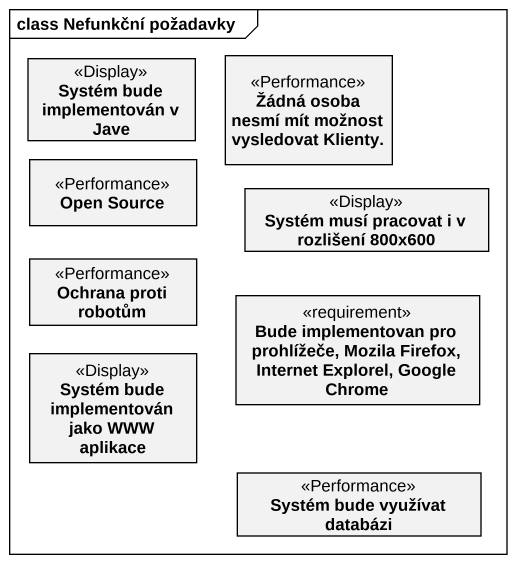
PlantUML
@startuml
mainframe class Nefunkční požadavky
hide circle
hide empty members
class "Systém bude implementován v Jave" as Systém_bude_implementován_v <<Display>>
class "Žádná osoba nesmí mít možnost vysledovat Klienty." as Žádná_osoba_nesmí_mít <<Performance>>
class "Open Source" as Open_Source <<Performance>>
class "Systém musí pracovat i v rozlišení 800x600" as Systém_musí_pracovat_i_v <<Display>>
class "Ochrana proti robotům" as Ochrana_proti_robotům <<Performance>>
class "Bude implementovan pro prohlížeče, Mozila Firefox, Internet Explorel, Google Chrome" as Bude_implementovan_pro <<requirement>>
class "Systém bude implementován jako WWW aplikace" as Systém_bude_implementován <<Display>>
class "Systém bude využívat databázi" as Systém_bude_využívat <<Performance>>
@enduml
